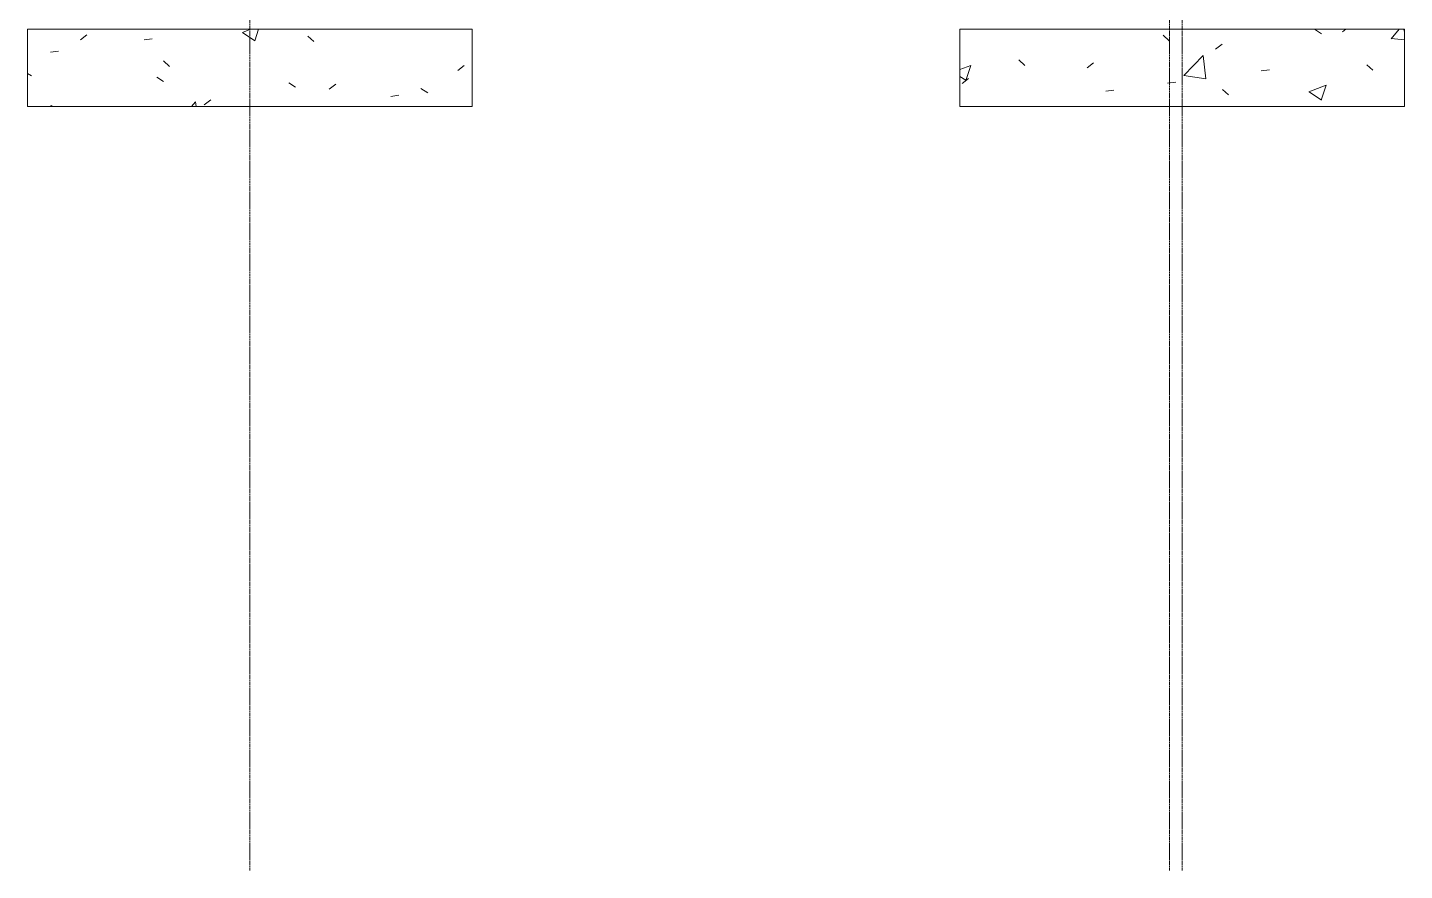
# Model space of a CAD drawing. Header units: inches. Extents: x -23565 to -43, y -324 to 853.
# Drawn here: x -1929.9 to -1502.4, y -273.2 to -11.5 of the extents above; entities that cross this region are included whole.
import ezdxf

# ---------------------------------------------------------------- set-up
doc = ezdxf.new("R2010")
doc.units = ezdxf.units.IN
doc.header["$MEASUREMENT"] = 0
doc.linetypes.add('Grid Line 1_2_', pattern=[0.875, 0.5, -0.125, 0.125, -0.125])
doc.layers.add('S-FNDN', color=32, linetype='Continuous', lineweight=13)
doc.layers.add('S-GRID', color=1, linetype='Continuous', lineweight=9)
pattern_1 = [(50, (-5044.515, 67.247), (55.0854, -4.81984), [5.76, -63.36]), (355, (-5044.515, 67.247), (-10.65569, 57.76853), [4.608, -50.688]), (100.451, (-5039.925, 66.846), (44.42947, 52.94866), [4.895, -53.848]), (46.184, (-5044.515, 82.61), (81.96444, -12.71212), [8.64, -95.04]), (96.636, (-5037.685, 81.55), (71.7815, 74.81238), [7.343, -80.772]), (351.184, (-5044.515, 82.61), (71.78195, 74.81243), [6.912, -76.032]), (21, (-5036.835, 78.767), (45.84207, -30.92146), [5.76, -63.36]), (326, (-5036.835, 78.767), (18.68706, 55.69148), [4.608, -50.688]), (71.451, (-5033.015, 76.19), (64.52891, 24.77011), [4.895, -53.848]), (37.5, (-5044.515, 67.247), (0.933895, 25.566816), [2.534, -47.539, 2.534, -48.922, -50.88]), (37.5, (-5044.515, 67.247), (0.933895, 25.566816), [-101.53, 2.534, -48.346]), (7.5, (-5044.515, 67.247), (20.20404, 30.291303), [2.534, -26.803, 2.534, -46.387, -19.392]), (7.5, (-5044.515, 67.247), (20.20404, 30.291303), [-78.259, 2.534, -16.858]), (327.5, (-5061.64, 67.247), (40.997785, -1.732403), [2.534, -16.666, 2.534, -57.37, -79.488]), (327.5, (-5061.64, 67.247), (40.997785, -1.732403), [-79.104, 2.534, -76.954]), (317.5, (-5069.32, 67.247), (44.788883, 7.68784), [2.534, -22.426, 2.534, -37.248, -56.448]), (317.5, (-5069.32, 67.247), (44.788883, 7.68784), [-64.742, 2.534, -53.914])]

# ---------------------------------------------------------------- blocks, each defined once
blk = doc.blocks.new('Struct_Xcel_Sports Complex_rvt-5-Building Section - East_West looking South _ Fieldhouse')
at = {"layer": 'S-FNDN', "lineweight": 9}
h = blk.add_hatch(dxfattribs=at)
h.set_pattern_fill('FP_75', color=8, style=0, pattern_type=2)
h.set_pattern_definition(pattern_1)
h.paths.add_polyline_path([(25470.89, -36), (25470.89, -12), (25332.89, -12), (25332.89, -36)], flags=0)
h = blk.add_hatch(dxfattribs=at)
h.set_pattern_fill('FP_75', color=8, style=0, pattern_type=2)
h.set_pattern_definition(pattern_1)
h.paths.add_polyline_path([(25760.39, -36), (25760.39, -12), (25622.39, -12), (25622.39, -36)], flags=0)
at = {"layer": 'S-FNDN', "color": 7}
for p, q in [((25470.89, -12), (25332.89, -12)), ((25332.89, -12), (25332.89, -36)), ((25470.89, -36), (25470.89, -12)), ((25760.39, -12), (25622.39, -12)), ((25622.39, -12), (25622.39, -36)), ((25760.39, -36), (25760.39, -12)), ((25332.89, -36), (25470.89, -36)), ((25622.39, -36), (25760.39, -36))]:
    blk.add_line(p, q, dxfattribs=at)

msp = doc.modelspace()

# ---------------------------------------------------------------- linework, layer by layer
at = {"layer": 'S-GRID', "linetype": 'Grid Line 1_2_'}
for p, q in [((-1860.92876, -273.16081), (-1860.92876, 671.89181)), ((-1860.92876, -273.16081), (-1860.92876, 671.89181)), ((-1575.42876, -273.16081), (-1575.42876, 671.89181)), ((-1571.42876, -273.16081), (-1571.42876, 671.89181)), ((-1571.42876, -273.16081), (-1571.42876, 671.89181))]:
    msp.add_line(p, q, dxfattribs=at)

# ---------------------------------------------------------------- block references
at = {"color": 250, "lineweight": 5}
msp.add_blockref('Struct_Xcel_Sports Complex_rvt-5-Building Section - East_West looking South _ Fieldhouse', (-27262.81898, 0), dxfattribs=at)

doc.saveas('drawing.dxf')
